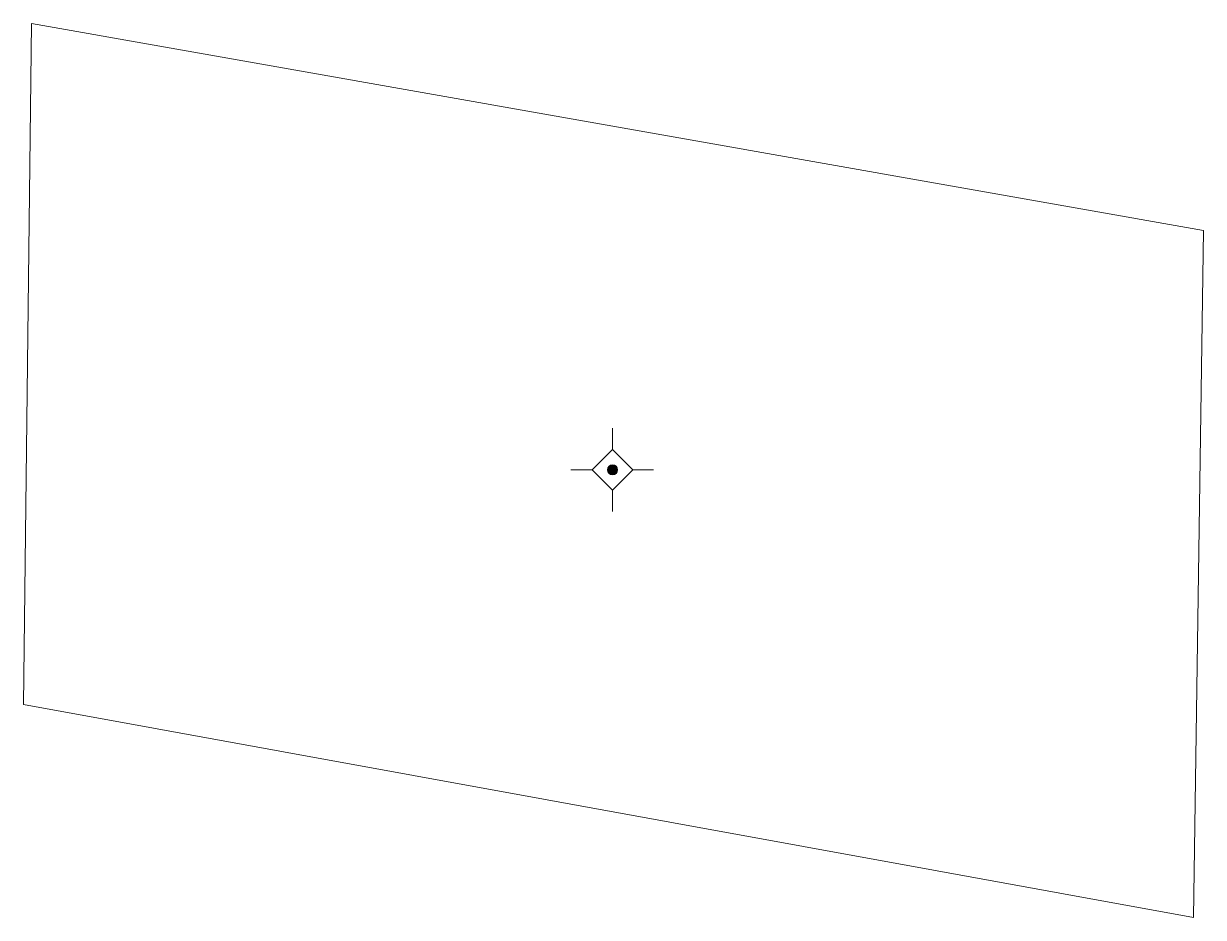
# Model space of a CAD drawing. Header units: metres. Extents: x -0.1 to 17.7, y -13.5 to 0.
import ezdxf

# ---------------------------------------------------------------- set-up
doc = ezdxf.new("R2010")
doc.units = ezdxf.units.M
doc.layers.add('22', color=7, linetype='Continuous', lineweight=13)
doc.layers.add('51', color=7, linetype='Continuous', lineweight=13)

msp = doc.modelspace()

# ---------------------------------------------------------------- hatches: boundary and pattern name
at = {"layer": '51'}
msp.add_hatch(color=256, dxfattribs=at).paths.add_polyline_path([(8.865, -6.75, 1), (8.715, -6.75, 1)])

# ---------------------------------------------------------------- linework, layer by layer
at = {"layer": '22'}
msp.add_lwpolyline([(0, 0), (17.73, -3.13), (17.58, -13.52), (-0.12, -10.3)], close=True, dxfattribs=at)
at = {"layer": '51'}
for p, q in [((8.79, -6.12), (8.79, -6.44)), ((8.48, -6.75), (8.16, -6.75)), ((9.41, -6.75), (9.1, -6.75)), ((8.79, -7.06), (8.79, -7.38))]:
    msp.add_line(p, q, dxfattribs=at)
msp.add_lwpolyline([(8.79, -6.44), (8.48, -6.75), (8.79, -7.06), (9.1, -6.75)], close=True, dxfattribs=at)
msp.add_circle((8.79, -6.75), 0.075, dxfattribs=at)

doc.saveas('drawing.dxf')
